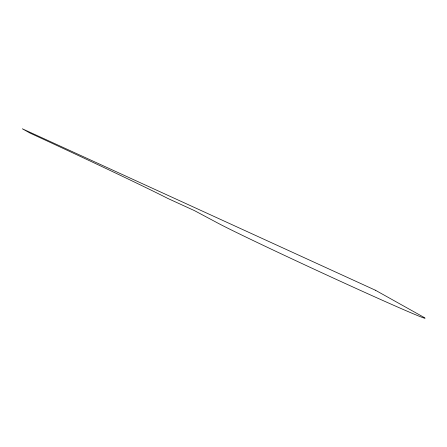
<?xml version="1.0" encoding="UTF-8"?>
<svg xmlns="http://www.w3.org/2000/svg" width="447" height="447" viewBox="0 0 447 447"><rect width="100%" height="100%" fill="white"/><g stroke="black" fill="none" stroke-linecap="round" stroke-linejoin="round"><path stroke-width="0.67" d="M375.379 290.215L22.35 128.792L30.072 133.105A154.053 2.688 24.8 0 1 167.971 198.513L194.451 210.621L217.901 223.126A116.304 2.028 24.8 0 0 342.536 282.264A116.304 2.028 24.8 0 0 423.639 317.18L375.379 290.215"/></g></svg>
